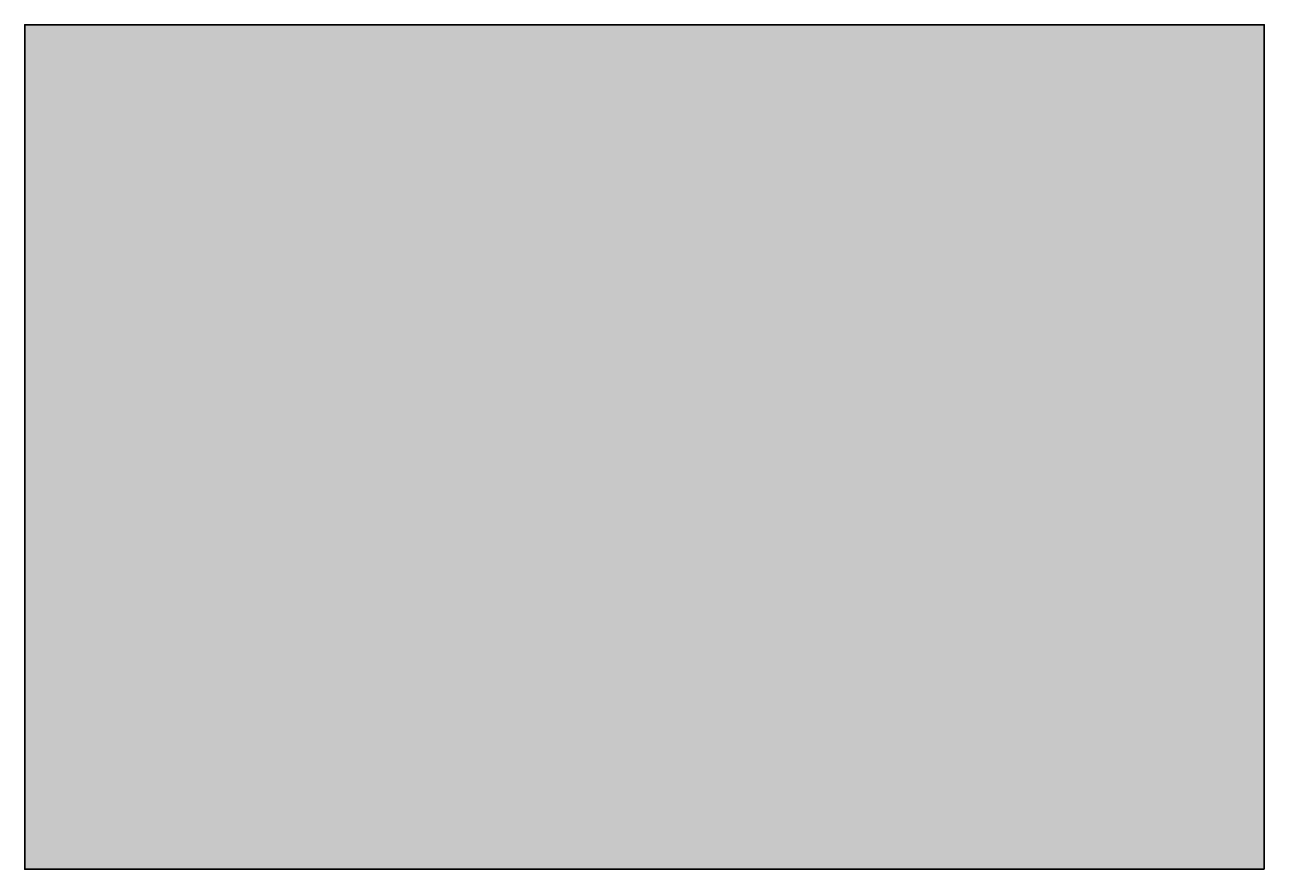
# Model space of a CAD drawing. Header units: inches. Extents: x 12.7 to 94.1, y -80 to -24.6.
import ezdxf

# ---------------------------------------------------------------- set-up
doc = ezdxf.new("R2010")
doc.units = ezdxf.units.IN
doc.header["$MEASUREMENT"] = 0
doc.layers.add('Layer 1', color=7, linetype='Continuous')

msp = doc.modelspace()

# ---------------------------------------------------------------- hatches: boundary and pattern name
at = {"layer": 'Layer 1', "true_color": 0xc62e2e}
h = msp.add_hatch(color=22, dxfattribs=at)
h.dxf.hatch_style = 2
h.paths.add_polyline_path([(94.118, -80.029), (12.731, -80.029), (12.731, -24.551), (94.118, -24.551)])

# ---------------------------------------------------------------- linework, layer by layer
at = {"layer": 'Layer 1', "color": 7, "lineweight": 35, "true_color": 0xffffff}
msp.add_lwpolyline([(94.118, -80.029), (12.731, -80.029), (12.731, -24.551), (94.118, -24.551), (94.118, -80.029)], dxfattribs=at)

doc.saveas('drawing.dxf')
